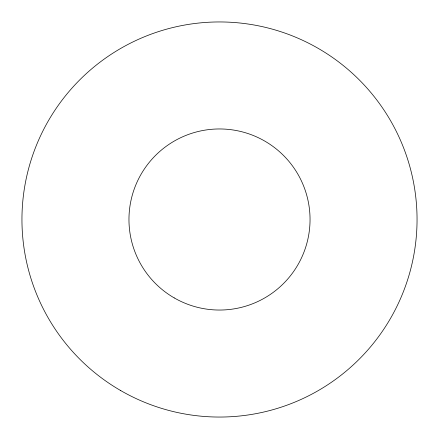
<?xml version="1.0" encoding="UTF-8"?>
<svg xmlns="http://www.w3.org/2000/svg" width="439" height="439" viewBox="0 0 439 439"><rect width="100%" height="100%" fill="white"/><g stroke="black" fill="none" stroke-linecap="round" stroke-linejoin="round"><path stroke-width="0.66" d="M174.228 297.911A90.544 90.544 0 0 0 310.044 219.5A90.544 90.544 0 0 0 174.228 141.089A90.544 90.544 0 0 0 174.228 297.911M120.725 390.584A197.55 197.55 0 0 0 417.05 219.5A197.55 197.55 0 0 0 120.725 48.416A197.55 197.55 0 0 0 120.725 390.584"/></g></svg>
